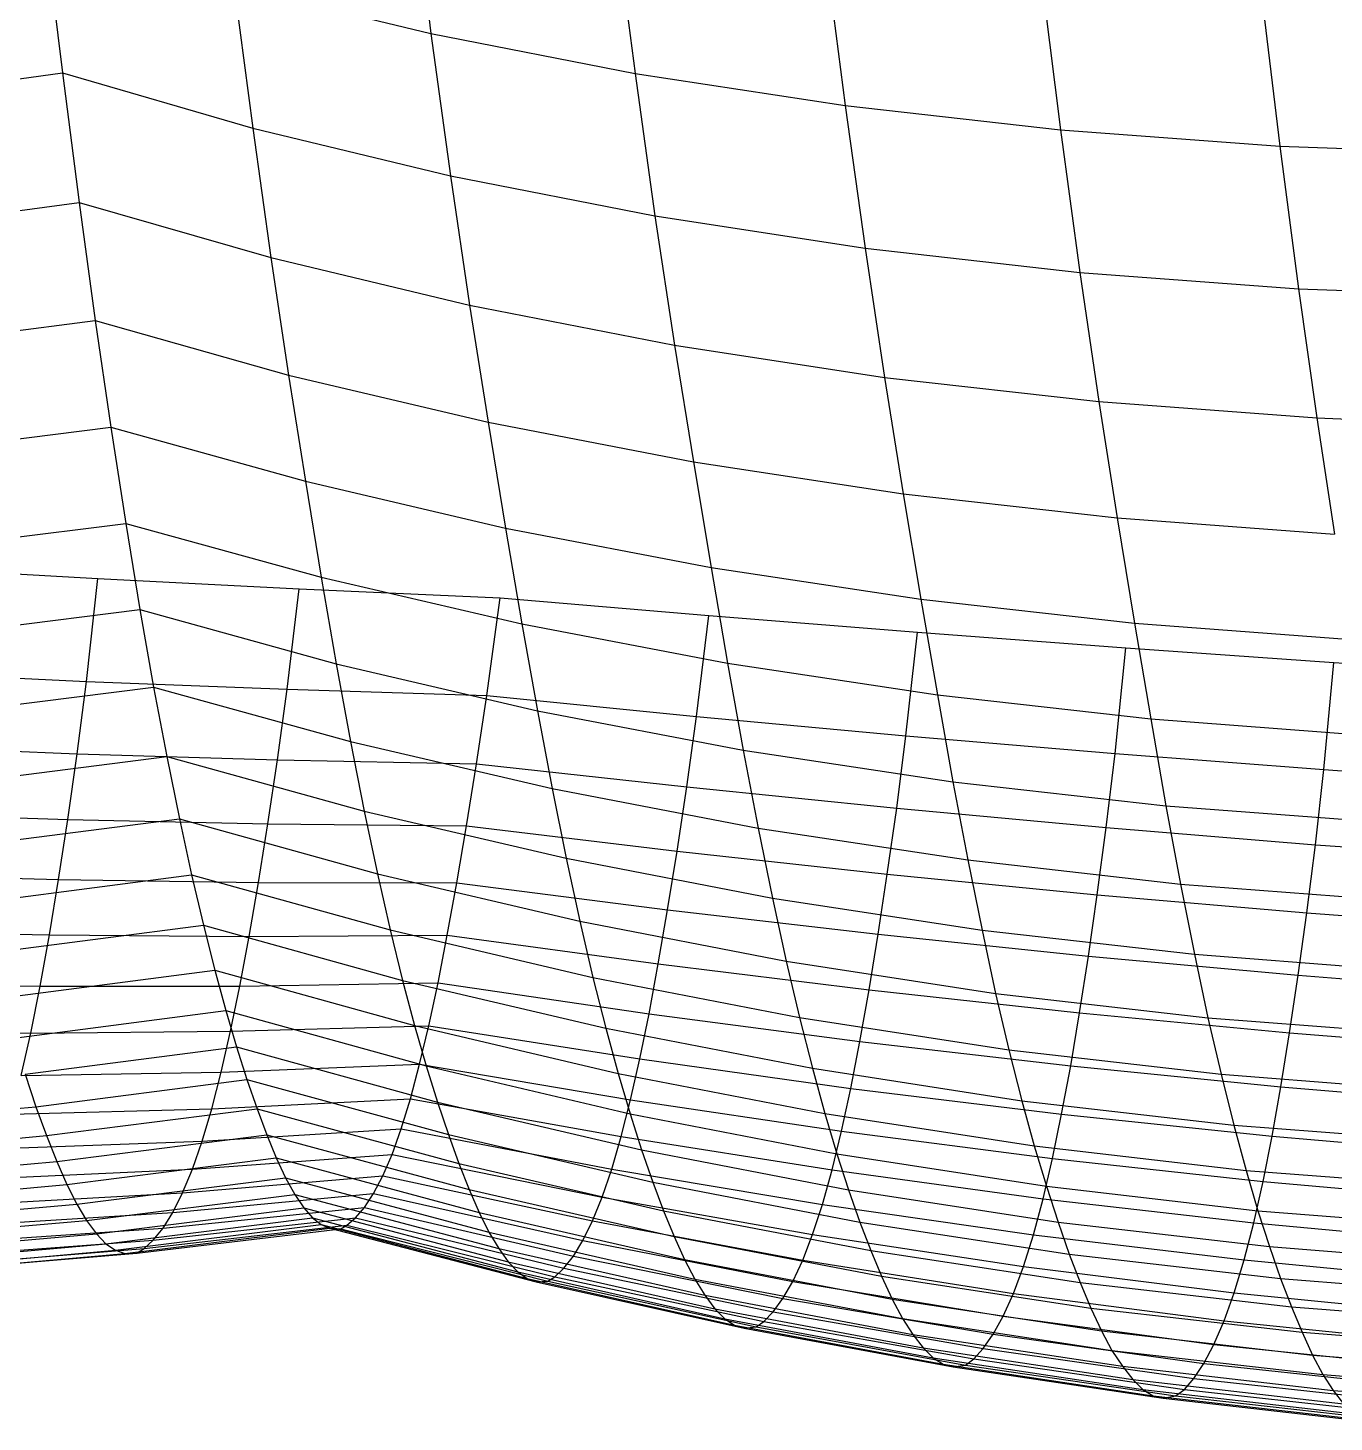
# Model space of a CAD drawing. Extents: x -429 to 429, y -1 to 209.
# Drawn here: x -127.37 to -114.73, y 2.19 to 15.68 of the extents above; entities that cross this region are included whole.
import ezdxf

# ---------------------------------------------------------------- set-up
doc = ezdxf.new("R2010")
doc.units = 0

msp = doc.modelspace()

# ---------------------------------------------------------------- linework, layer by layer
at = {"layer": 'default', "color": 5, "linetype": 'CONTINUOUS'}
for p, q in [((-123.659, 17.125, -2.5), (-123.466, 15.625, -1.581)), ((-121.689, 16.741, -3.418), (-121.492, 15.239, -2.465)), ((-127.198, 16.615, 0.532), (-127.032, 15.243, 1.356)), ((-127.198, 16.615, 0.532), (-127.032, 15.243, 1.356)), ((-119.654, 16.433, -4.206), (-119.458, 14.927, -3.23)), ((-117.566, 16.2, -4.862), (-117.375, 14.693, -3.87)), ((-125.371, 16.084, -0.58), (-123.466, 15.625, -1.581)), ((-125.371, 16.084, -0.58), (-125.191, 14.71, 0.286)), ((-115.437, 16.044, -5.382), (-115.254, 14.536, -4.382)), ((-123.466, 15.625, -1.581), (-121.492, 15.239, -2.465)), ((-123.466, 15.625, -1.581), (-123.278, 14.248, -0.678)), ((-129.146, 14.959, 1.214), (-127.032, 15.243, 1.356)), ((-127.032, 15.243, 1.356), (-125.191, 14.71, 0.286)), ((-127.032, 15.243, 1.356), (-126.87, 13.989, 2.159)), ((-127.032, 15.243, 1.356), (-126.87, 13.989, 2.159)), ((-121.492, 15.239, -2.465), (-119.458, 14.927, -3.23)), ((-121.492, 15.239, -2.465), (-121.3, 13.86, -1.534)), ((-119.458, 14.927, -3.23), (-117.375, 14.693, -3.87)), ((-119.458, 14.927, -3.23), (-119.267, 13.548, -2.276)), ((-125.191, 14.71, 0.286), (-123.278, 14.248, -0.678)), ((-125.191, 14.71, 0.286), (-125.014, 13.457, 1.131)), ((-117.375, 14.693, -3.87), (-115.254, 14.536, -4.382)), ((-117.375, 14.693, -3.87), (-117.189, 13.312, -2.901)), ((-115.254, 14.536, -4.382), (-113.104, 14.459, -4.764)), ((-115.254, 14.536, -4.382), (-115.074, 13.155, -3.407)), ((-123.278, 14.248, -0.678), (-121.3, 13.86, -1.534)), ((-123.278, 14.248, -0.678), (-123.092, 12.997, 0.202)), ((-128.978, 13.71, 2.058), (-126.87, 13.989, 2.159)), ((-126.87, 13.989, 2.159), (-125.014, 13.457, 1.131)), ((-126.87, 13.989, 2.159), (-126.713, 12.848, 2.931)), ((-126.87, 13.989, 2.159), (-126.713, 12.848, 2.931)), ((-121.3, 13.86, -1.534), (-119.267, 13.548, -2.276)), ((-121.3, 13.86, -1.534), (-121.11, 12.61, -0.624)), ((-119.267, 13.548, -2.276), (-117.189, 13.312, -2.901)), ((-119.267, 13.548, -2.276), (-119.078, 12.299, -1.344)), ((-125.014, 13.457, 1.131), (-123.092, 12.997, 0.202)), ((-125.014, 13.457, 1.131), (-124.843, 12.321, 1.942)), ((-117.189, 13.312, -2.901), (-115.074, 13.155, -3.407)), ((-117.189, 13.312, -2.901), (-117.004, 12.064, -1.956)), ((-115.074, 13.155, -3.407), (-112.933, 13.076, -3.791)), ((-115.074, 13.155, -3.407), (-114.897, 11.907, -2.455)), ((-123.092, 12.997, 0.202), (-121.11, 12.61, -0.624)), ((-123.092, 12.997, 0.202), (-122.913, 11.865, 1.047)), ((-128.816, 12.576, 2.87), (-126.713, 12.848, 2.931)), ((-126.713, 12.848, 2.931), (-124.843, 12.321, 1.942)), ((-126.713, 12.848, 2.931), (-126.562, 11.816, 3.665)), ((-126.713, 12.848, 2.931), (-126.562, 11.816, 3.665)), ((-121.11, 12.61, -0.624), (-119.078, 12.299, -1.344)), ((-121.11, 12.61, -0.624), (-120.928, 11.482, 0.248)), ((-124.843, 12.321, 1.942), (-122.913, 11.865, 1.047)), ((-124.843, 12.321, 1.942), (-124.681, 11.294, 2.713)), ((-119.078, 12.299, -1.344), (-117.004, 12.064, -1.956)), ((-119.078, 12.299, -1.344), (-118.897, 11.173, -0.452)), ((-117.004, 12.064, -1.956), (-114.897, 11.907, -2.455)), ((-117.004, 12.064, -1.956), (-116.827, 10.939, -1.049)), ((-114.897, 11.907, -2.455), (-112.764, 11.827, -2.841)), ((-114.897, 11.907, -2.455), (-114.726, 10.781, -1.543)), ((-128.66, 11.551, 3.641), (-126.562, 11.816, 3.665)), ((-126.562, 11.816, 3.665), (-124.681, 11.294, 2.713)), ((-126.562, 11.816, 3.665), (-126.418, 10.887, 4.363)), ((-126.562, 11.816, 3.665), (-126.418, 10.887, 4.363)), ((-122.913, 11.865, 1.047), (-120.928, 11.482, 0.248)), ((-122.913, 11.865, 1.047), (-122.744, 10.841, 1.848)), ((-120.928, 11.482, 0.248), (-118.897, 11.173, -0.452)), ((-120.928, 11.482, 0.248), (-120.757, 10.461, 1.074)), ((-124.681, 11.294, 2.713), (-122.744, 10.841, 1.848)), ((-124.681, 11.294, 2.713), (-124.528, 10.365, 3.441)), ((-118.897, 11.173, -0.452), (-116.827, 10.939, -1.049)), ((-118.897, 11.173, -0.452), (-118.726, 10.154, 0.393)), ((-116.827, 10.939, -1.049), (-114.726, 10.781, -1.543)), ((-116.827, 10.939, -1.049), (-116.66, 9.922, -0.193)), ((-128.511, 10.624, 4.368), (-126.418, 10.887, 4.363)), ((-126.418, 10.887, 4.363), (-124.528, 10.365, 3.441)), ((-126.418, 10.887, 4.363), (-126.281, 10.053, 5.026)), ((-126.418, 10.887, 4.363), (-126.281, 10.053, 5.026)), ((-122.744, 10.841, 1.848), (-120.757, 10.461, 1.074)), ((-122.744, 10.841, 1.848), (-122.586, 9.914, 2.603)), ((-128.641, 10.463, 21.951), (-126.688, 10.354, 21.401)), ((-120.757, 10.461, 1.074), (-118.726, 10.154, 0.393)), ((-120.757, 10.461, 1.074), (-120.597, 9.534, 1.85)), ((-126.798, 9.358, 20.992), (-126.688, 10.354, 21.401)), ((-126.688, 10.354, 21.401), (-124.741, 10.255, 20.833)), ((-124.858, 9.282, 20.386), (-124.741, 10.255, 20.833)), ((-124.741, 10.255, 20.833), (-122.798, 10.165, 20.248)), ((-124.528, 10.365, 3.441), (-122.586, 9.914, 2.603)), ((-124.528, 10.365, 3.441), (-124.384, 9.529, 4.132)), ((-122.927, 9.222, 19.754), (-122.798, 10.165, 20.248)), ((-122.927, 9.222, 19.754), (-122.798, 10.165, 20.248)), ((-122.798, 10.165, 20.248), (-120.778, 9.995, 19.944)), ((-118.726, 10.154, 0.393), (-116.66, 9.922, -0.193)), ((-118.726, 10.154, 0.393), (-118.567, 9.228, 1.185)), ((-128.369, 9.789, 5.058), (-126.281, 10.053, 5.026)), ((-126.281, 10.053, 5.026), (-124.384, 9.529, 4.132)), ((-126.281, 10.053, 5.026), (-126.149, 9.304, 5.658)), ((-126.281, 10.053, 5.026), (-126.149, 9.304, 5.658)), ((-120.898, 9.02, 19.498), (-120.778, 9.995, 19.944)), ((-120.778, 9.995, 19.944), (-118.76, 9.834, 19.621)), ((-122.586, 9.914, 2.603), (-120.597, 9.534, 1.85)), ((-122.586, 9.914, 2.603), (-122.437, 9.075, 3.317)), ((-116.66, 9.922, -0.193), (-114.565, 9.765, -0.681)), ((-116.66, 9.922, -0.193), (-116.504, 8.996, 0.609)), ((-118.871, 8.833, 19.214), (-118.76, 9.834, 19.621)), ((-118.76, 9.834, 19.621), (-116.745, 9.683, 19.28)), ((-116.848, 8.662, 18.903), (-116.745, 9.683, 19.28)), ((-116.745, 9.683, 19.28), (-114.733, 9.542, 18.921)), ((-128.746, 9.449, 21.573), (-126.798, 9.358, 20.992)), ((-124.384, 9.529, 4.132), (-122.437, 9.075, 3.317)), ((-124.384, 9.529, 4.132), (-124.245, 8.778, 4.792)), ((-120.597, 9.534, 1.85), (-118.567, 9.228, 1.185)), ((-120.597, 9.534, 1.85), (-120.446, 8.694, 2.582)), ((-114.829, 8.506, 18.565), (-114.733, 9.542, 18.921)), ((-114.733, 9.542, 18.921), (-112.723, 9.41, 18.544)), ((-126.888, 8.658, 20.65), (-126.798, 9.358, 20.992)), ((-126.798, 9.358, 20.992), (-124.858, 9.282, 20.386)), ((-128.232, 9.04, 5.717), (-126.149, 9.304, 5.658)), ((-126.149, 9.304, 5.658), (-124.245, 8.778, 4.792)), ((-126.149, 9.304, 5.658), (-126.022, 8.633, 6.262)), ((-126.149, 9.304, 5.658), (-126.022, 8.633, 6.262)), ((-124.951, 8.601, 20.026), (-124.858, 9.282, 20.386)), ((-124.858, 9.282, 20.386), (-122.927, 9.222, 19.754)), ((-123.025, 8.562, 19.373), (-122.927, 9.222, 19.754)), ((-123.025, 8.562, 19.373), (-122.927, 9.222, 19.754)), ((-122.927, 9.222, 19.754), (-120.898, 9.02, 19.498)), ((-118.567, 9.228, 1.185), (-116.504, 8.996, 0.609)), ((-118.567, 9.228, 1.185), (-118.418, 8.387, 1.931)), ((-122.437, 9.075, 3.317), (-120.446, 8.694, 2.582)), ((-122.437, 9.075, 3.317), (-122.294, 8.322, 3.999)), ((-120.992, 8.337, 19.138), (-120.898, 9.02, 19.498)), ((-120.898, 9.02, 19.498), (-118.871, 8.833, 19.214)), ((-116.504, 8.996, 0.609), (-114.414, 8.838, 0.126)), ((-116.504, 8.996, 0.609), (-116.357, 8.154, 1.365)), ((-124.245, 8.778, 4.792), (-122.294, 8.322, 3.999)), ((-124.245, 8.778, 4.792), (-124.111, 8.104, 5.422)), ((-118.961, 8.132, 18.871), (-118.871, 8.833, 19.214)), ((-118.871, 8.833, 19.214), (-116.848, 8.662, 18.903)), ((-128.834, 8.736, 21.245), (-126.888, 8.658, 20.65)), ((-128.099, 8.367, 6.346), (-126.022, 8.633, 6.262)), ((-126.979, 8.023, 20.301), (-126.888, 8.658, 20.65)), ((-126.888, 8.658, 20.65), (-124.951, 8.601, 20.026)), ((-126.022, 8.633, 6.262), (-124.111, 8.104, 5.422)), ((-126.022, 8.633, 6.262), (-125.9, 8.029, 6.841)), ((-126.022, 8.633, 6.262), (-125.9, 8.029, 6.841)), ((-120.446, 8.694, 2.582), (-118.418, 8.387, 1.931)), ((-120.446, 8.694, 2.582), (-120.302, 7.94, 3.283)), ((-116.934, 7.945, 18.573), (-116.848, 8.662, 18.903)), ((-116.848, 8.662, 18.903), (-114.829, 8.506, 18.565)), ((-125.044, 7.981, 19.663), (-124.951, 8.601, 20.026)), ((-124.951, 8.601, 20.026), (-123.025, 8.562, 19.373)), ((-123.122, 7.962, 18.994), (-123.025, 8.562, 19.373)), ((-123.122, 7.962, 18.994), (-123.025, 8.562, 19.373)), ((-123.025, 8.562, 19.373), (-120.992, 8.337, 19.138)), ((-114.911, 7.779, 18.244), (-114.829, 8.506, 18.565)), ((-114.829, 8.506, 18.565), (-112.814, 8.365, 18.2)), ((-118.418, 8.387, 1.931), (-116.357, 8.154, 1.365)), ((-118.418, 8.387, 1.931), (-118.274, 7.631, 2.646)), ((-122.294, 8.322, 3.999), (-120.302, 7.94, 3.283)), ((-122.294, 8.322, 3.999), (-122.157, 7.647, 4.652)), ((-121.086, 7.717, 18.774), (-120.992, 8.337, 19.138)), ((-120.992, 8.337, 19.138), (-118.961, 8.132, 18.871)), ((-124.111, 8.104, 5.422), (-122.157, 7.647, 4.652)), ((-124.111, 8.104, 5.422), (-123.984, 7.497, 6.025)), ((-119.052, 7.494, 18.52), (-118.961, 8.132, 18.871)), ((-118.961, 8.132, 18.871), (-116.934, 7.945, 18.573)), ((-116.357, 8.154, 1.365), (-114.271, 7.996, 0.886)), ((-116.357, 8.154, 1.365), (-116.216, 7.397, 2.089)), ((-128.924, 8.089, 20.906), (-126.979, 8.023, 20.301)), ((-127.972, 7.762, 6.948), (-125.9, 8.029, 6.841)), ((-127.069, 7.443, 19.951), (-126.979, 8.023, 20.301)), ((-126.979, 8.023, 20.301), (-125.044, 7.981, 19.663)), ((-125.9, 8.029, 6.841), (-123.984, 7.497, 6.025)), ((-125.9, 8.029, 6.841), (-125.782, 7.487, 7.396)), ((-125.9, 8.029, 6.841), (-125.782, 7.487, 7.396)), ((-125.136, 7.414, 19.303), (-125.044, 7.981, 19.663)), ((-125.044, 7.981, 19.663), (-123.122, 7.962, 18.994)), ((-123.216, 7.411, 18.622), (-123.122, 7.962, 18.994)), ((-123.216, 7.411, 18.622), (-123.122, 7.962, 18.994)), ((-123.122, 7.962, 18.994), (-121.086, 7.717, 18.774)), ((-120.302, 7.94, 3.283), (-118.274, 7.631, 2.646)), ((-120.302, 7.94, 3.283), (-120.163, 7.263, 3.954)), ((-117.021, 7.295, 18.232), (-116.934, 7.945, 18.573)), ((-116.934, 7.945, 18.573), (-114.911, 7.779, 18.244)), ((-121.177, 7.149, 18.414), (-121.086, 7.717, 18.774)), ((-121.086, 7.717, 18.774), (-119.052, 7.494, 18.52)), ((-114.994, 7.119, 17.91), (-114.911, 7.779, 18.244)), ((-114.911, 7.779, 18.244), (-112.893, 7.631, 17.884)), ((-122.157, 7.647, 4.652), (-120.163, 7.263, 3.954)), ((-122.157, 7.647, 4.652), (-122.026, 7.038, 5.276)), ((-118.274, 7.631, 2.646), (-116.216, 7.397, 2.089)), ((-118.274, 7.631, 2.646), (-118.135, 6.953, 3.33)), ((-129.014, 7.498, 20.565), (-127.069, 7.443, 19.951)), ((-127.849, 7.219, 7.527), (-125.782, 7.487, 7.396)), ((-127.157, 6.906, 19.607), (-127.069, 7.443, 19.951)), ((-127.069, 7.443, 19.951), (-125.136, 7.414, 19.303)), ((-125.782, 7.487, 7.396), (-123.86, 6.954, 6.606)), ((-125.782, 7.487, 7.396), (-125.668, 7.001, 7.93)), ((-125.782, 7.487, 7.396), (-125.668, 7.001, 7.93)), ((-123.984, 7.497, 6.025), (-122.026, 7.038, 5.276)), ((-123.984, 7.497, 6.025), (-123.86, 6.954, 6.606)), ((-119.141, 6.912, 18.17), (-119.052, 7.494, 18.52)), ((-119.052, 7.494, 18.52), (-117.021, 7.295, 18.232)), ((-125.225, 6.891, 18.951), (-125.136, 7.414, 19.303)), ((-125.136, 7.414, 19.303), (-123.216, 7.411, 18.622)), ((-123.308, 6.905, 18.26), (-123.216, 7.411, 18.622)), ((-123.308, 6.905, 18.26), (-123.216, 7.411, 18.622)), ((-123.216, 7.411, 18.622), (-121.177, 7.149, 18.414)), ((-117.107, 6.702, 17.889), (-117.021, 7.295, 18.232)), ((-117.021, 7.295, 18.232), (-114.994, 7.119, 17.91)), ((-116.216, 7.397, 2.089), (-114.133, 7.238, 1.613)), ((-116.216, 7.397, 2.089), (-116.08, 6.719, 2.781)), ((-121.267, 6.625, 18.061), (-121.177, 7.149, 18.414)), ((-121.177, 7.149, 18.414), (-119.141, 6.912, 18.17)), ((-120.163, 7.263, 3.954), (-118.135, 6.953, 3.33)), ((-120.163, 7.263, 3.954), (-120.031, 6.652, 4.594)), ((-122.026, 7.038, 5.276), (-120.031, 6.652, 4.594)), ((-122.026, 7.038, 5.276), (-121.899, 6.493, 5.877)), ((-115.078, 6.517, 17.571), (-114.994, 7.119, 17.91)), ((-114.994, 7.119, 17.91), (-112.973, 6.965, 17.553)), ((-129.102, 6.951, 20.227), (-127.157, 6.906, 19.607)), ((-127.73, 6.733, 8.086), (-125.668, 7.001, 7.93)), ((-127.247, 6.411, 19.258), (-127.157, 6.906, 19.607)), ((-127.157, 6.906, 19.607), (-125.225, 6.891, 18.951)), ((-125.668, 7.001, 7.93), (-123.74, 6.466, 7.165)), ((-125.668, 7.001, 7.93), (-125.558, 6.566, 8.444)), ((-125.668, 7.001, 7.93), (-125.558, 6.566, 8.444)), ((-125.315, 6.411, 18.598), (-125.225, 6.891, 18.951)), ((-125.225, 6.891, 18.951), (-123.308, 6.905, 18.26)), ((-123.86, 6.954, 6.606), (-121.899, 6.493, 5.877)), ((-123.86, 6.954, 6.606), (-123.74, 6.466, 7.165)), ((-123.397, 6.444, 17.901), (-123.308, 6.905, 18.26)), ((-123.397, 6.444, 17.901), (-123.308, 6.905, 18.26)), ((-123.308, 6.905, 18.26), (-121.267, 6.625, 18.061)), ((-119.228, 6.374, 17.824), (-119.141, 6.912, 18.17)), ((-119.141, 6.912, 18.17), (-117.107, 6.702, 17.889)), ((-118.135, 6.953, 3.33), (-116.08, 6.719, 2.781)), ((-118.135, 6.953, 3.33), (-118.004, 6.341, 3.982)), ((-121.356, 6.144, 17.707), (-121.267, 6.625, 18.061)), ((-121.267, 6.625, 18.061), (-119.228, 6.374, 17.824)), ((-120.031, 6.652, 4.594), (-118.004, 6.341, 3.982)), ((-120.031, 6.652, 4.594), (-119.902, 6.106, 5.213)), ((-117.192, 6.152, 17.548), (-117.107, 6.702, 17.889)), ((-117.107, 6.702, 17.889), (-115.078, 6.517, 17.571)), ((-116.08, 6.719, 2.781), (-114.001, 6.559, 2.31)), ((-116.08, 6.719, 2.781), (-115.95, 6.105, 3.441)), ((-127.614, 6.297, 8.624), (-125.558, 6.566, 8.444)), ((-125.558, 6.566, 8.444), (-123.624, 6.029, 7.704)), ((-125.558, 6.566, 8.444), (-125.451, 6.174, 8.941)), ((-125.558, 6.566, 8.444), (-125.451, 6.174, 8.941)), ((-121.899, 6.493, 5.877), (-119.902, 6.106, 5.213)), ((-121.899, 6.493, 5.877), (-121.775, 6.004, 6.458)), ((-115.16, 5.959, 17.234), (-115.078, 6.517, 17.571)), ((-115.078, 6.517, 17.571), (-113.053, 6.358, 17.217)), ((-129.192, 6.443, 19.882), (-127.247, 6.411, 19.258)), ((-127.338, 5.957, 18.899), (-127.247, 6.411, 19.258)), ((-127.247, 6.411, 19.258), (-125.315, 6.411, 18.598)), ((-125.404, 5.974, 18.238), (-125.315, 6.411, 18.598)), ((-125.315, 6.411, 18.598), (-123.397, 6.444, 17.901)), ((-123.74, 6.466, 7.165), (-121.775, 6.004, 6.458)), ((-123.74, 6.466, 7.165), (-123.624, 6.029, 7.704)), ((-123.487, 6.028, 17.541), (-123.397, 6.444, 17.901)), ((-123.487, 6.028, 17.541), (-123.397, 6.444, 17.901)), ((-123.397, 6.444, 17.901), (-121.356, 6.144, 17.707)), ((-119.316, 5.876, 17.473), (-119.228, 6.374, 17.824)), ((-119.228, 6.374, 17.824), (-117.192, 6.152, 17.548)), ((-118.004, 6.341, 3.982), (-115.95, 6.105, 3.441)), ((-118.004, 6.341, 3.982), (-117.875, 5.794, 4.613)), ((-127.502, 5.907, 9.143), (-125.451, 6.174, 8.941)), ((-125.451, 6.174, 8.941), (-123.512, 5.639, 8.224)), ((-125.451, 6.174, 8.941), (-125.347, 5.823, 9.42)), ((-125.451, 6.174, 8.941), (-125.347, 5.823, 9.42)), ((-121.445, 5.707, 17.347), (-121.356, 6.144, 17.707)), ((-121.356, 6.144, 17.707), (-119.316, 5.876, 17.473)), ((-119.902, 6.106, 5.213), (-117.875, 5.794, 4.613)), ((-119.902, 6.106, 5.213), (-119.777, 5.616, 5.811)), ((-117.278, 5.641, 17.2), (-117.192, 6.152, 17.548)), ((-117.192, 6.152, 17.548), (-115.16, 5.959, 17.234)), ((-115.95, 6.105, 3.441), (-113.874, 5.945, 2.973)), ((-115.95, 6.105, 3.441), (-115.823, 5.558, 4.081)), ((-129.285, 5.977, 19.524), (-127.338, 5.957, 18.899)), ((-127.43, 5.545, 18.532), (-127.338, 5.957, 18.899)), ((-127.338, 5.957, 18.899), (-125.404, 5.974, 18.238)), ((-125.495, 5.58, 17.873), (-125.404, 5.974, 18.238)), ((-125.404, 5.974, 18.238), (-123.487, 6.028, 17.541)), ((-123.624, 6.029, 7.704), (-121.656, 5.567, 7.018)), ((-123.624, 6.029, 7.704), (-123.512, 5.639, 8.224)), ((-123.576, 5.655, 17.179), (-123.487, 6.028, 17.541)), ((-123.576, 5.655, 17.179), (-123.487, 6.028, 17.541)), ((-123.487, 6.028, 17.541), (-121.445, 5.707, 17.347)), ((-121.775, 6.004, 6.458), (-119.777, 5.616, 5.811)), ((-121.775, 6.004, 6.458), (-121.656, 5.567, 7.018)), ((-115.244, 5.438, 16.887), (-115.16, 5.959, 17.234)), ((-115.16, 5.959, 17.234), (-113.133, 5.795, 16.882)), ((-127.393, 5.558, 9.643), (-125.347, 5.823, 9.42)), ((-125.347, 5.823, 9.42), (-123.403, 5.288, 8.726)), ((-125.347, 5.823, 9.42), (-125.247, 5.508, 9.882)), ((-125.347, 5.823, 9.42), (-125.247, 5.508, 9.882)), ((-119.405, 5.421, 17.113), (-119.316, 5.876, 17.473)), ((-119.316, 5.876, 17.473), (-117.278, 5.641, 17.2)), ((-121.535, 5.311, 16.981), (-121.445, 5.707, 17.347)), ((-121.445, 5.707, 17.347), (-119.405, 5.421, 17.113)), ((-117.875, 5.794, 4.613), (-115.823, 5.558, 4.081)), ((-117.875, 5.794, 4.613), (-117.751, 5.303, 5.224)), ((-127.43, 5.545, 18.532), (-125.495, 5.58, 17.873)), ((-127.393, 5.558, 9.643), (-127.288, 5.245, 10.126)), ((-125.586, 5.225, 17.502), (-125.495, 5.58, 17.873)), ((-125.495, 5.58, 17.873), (-123.576, 5.655, 17.179)), ((-123.665, 5.322, 16.815), (-123.576, 5.655, 17.179)), ((-123.665, 5.322, 16.815), (-123.576, 5.655, 17.179)), ((-123.576, 5.655, 17.179), (-121.535, 5.311, 16.981)), ((-123.512, 5.639, 8.224), (-121.54, 5.176, 7.558)), ((-123.512, 5.639, 8.224), (-123.403, 5.288, 8.726)), ((-121.656, 5.567, 7.018), (-119.656, 5.178, 6.387)), ((-121.656, 5.567, 7.018), (-121.54, 5.176, 7.558)), ((-119.777, 5.616, 5.811), (-117.751, 5.303, 5.224)), ((-119.777, 5.616, 5.811), (-119.656, 5.178, 6.387)), ((-117.366, 5.172, 16.839), (-117.278, 5.641, 17.2)), ((-117.278, 5.641, 17.2), (-115.244, 5.438, 16.887)), ((-115.823, 5.558, 4.081), (-113.751, 5.398, 3.616)), ((-115.823, 5.558, 4.081), (-115.7, 5.066, 4.699)), ((-127.288, 5.245, 10.126), (-125.247, 5.508, 9.882)), ((-125.247, 5.508, 9.882), (-123.298, 4.975, 9.21)), ((-125.247, 5.508, 9.882), (-125.149, 5.225, 10.329)), ((-125.247, 5.508, 9.882), (-125.149, 5.225, 10.329)), ((-119.494, 5.008, 16.744), (-119.405, 5.421, 17.113)), ((-119.405, 5.421, 17.113), (-117.366, 5.172, 16.839)), ((-115.33, 4.96, 16.526), (-115.244, 5.438, 16.887)), ((-115.244, 5.438, 16.887), (-113.214, 5.269, 16.536)), ((-125.586, 5.225, 17.502), (-123.665, 5.322, 16.815)), ((-123.754, 5.032, 16.446), (-123.665, 5.322, 16.815)), ((-123.754, 5.032, 16.446), (-123.665, 5.322, 16.815)), ((-123.665, 5.322, 16.815), (-121.626, 4.956, 16.609)), ((-123.403, 5.288, 8.726), (-121.428, 4.827, 8.078)), ((-123.403, 5.288, 8.726), (-123.298, 4.975, 9.21)), ((-121.626, 4.956, 16.609), (-121.535, 5.311, 16.981)), ((-121.535, 5.311, 16.981), (-119.494, 5.008, 16.744)), ((-117.751, 5.303, 5.224), (-115.7, 5.066, 4.699)), ((-117.751, 5.303, 5.224), (-117.63, 4.865, 5.812)), ((-129.335, 5.057, 10.421), (-127.288, 5.245, 10.126)), ((-127.524, 5.172, 18.155), (-125.586, 5.225, 17.502)), ((-127.288, 5.245, 10.126), (-127.186, 4.965, 10.593)), ((-127.186, 4.965, 10.593), (-125.149, 5.225, 10.329)), ((-125.68, 4.911, 17.121), (-125.586, 5.225, 17.502)), ((-125.149, 5.225, 10.329), (-123.196, 4.695, 9.678)), ((-125.149, 5.225, 10.329), (-125.055, 4.971, 10.761)), ((-125.149, 5.225, 10.329), (-125.055, 4.971, 10.761)), ((-121.54, 5.176, 7.558), (-119.539, 4.788, 6.942)), ((-121.54, 5.176, 7.558), (-121.428, 4.827, 8.078)), ((-119.656, 5.178, 6.387), (-117.63, 4.865, 5.812)), ((-119.656, 5.178, 6.387), (-119.539, 4.788, 6.942)), ((-117.454, 4.744, 16.468), (-117.366, 5.172, 16.839)), ((-117.366, 5.172, 16.839), (-115.33, 4.96, 16.526)), ((-125.68, 4.911, 17.121), (-123.754, 5.032, 16.446)), ((-123.843, 4.783, 16.072), (-123.754, 5.032, 16.446)), ((-123.843, 4.783, 16.072), (-123.754, 5.032, 16.446)), ((-123.754, 5.032, 16.446), (-121.718, 4.642, 16.227)), ((-119.585, 4.633, 16.365), (-119.494, 5.008, 16.744)), ((-119.494, 5.008, 16.744), (-117.454, 4.744, 16.468)), ((-115.7, 5.066, 4.699), (-113.631, 4.906, 4.238)), ((-115.7, 5.066, 4.699), (-115.581, 4.628, 5.296)), ((-129.228, 4.78, 10.903), (-127.186, 4.965, 10.593)), ((-127.621, 4.84, 17.765), (-125.68, 4.911, 17.121)), ((-127.186, 4.965, 10.593), (-127.087, 4.715, 11.045)), ((-127.087, 4.715, 11.045), (-125.055, 4.971, 10.761)), ((-125.774, 4.64, 16.732), (-125.68, 4.911, 17.121)), ((-125.055, 4.971, 10.761), (-123.097, 4.444, 10.131)), ((-125.055, 4.971, 10.761), (-124.963, 4.749, 11.18)), ((-125.055, 4.971, 10.761), (-124.963, 4.749, 11.18)), ((-123.298, 4.975, 9.21), (-121.32, 4.515, 8.58)), ((-123.298, 4.975, 9.21), (-123.196, 4.695, 9.678)), ((-121.718, 4.642, 16.227), (-121.626, 4.956, 16.609)), ((-121.626, 4.956, 16.609), (-119.585, 4.633, 16.365)), ((-117.63, 4.865, 5.812), (-115.581, 4.628, 5.296)), ((-117.63, 4.865, 5.812), (-117.513, 4.475, 6.379)), ((-115.417, 4.522, 16.153), (-115.33, 4.96, 16.526)), ((-115.33, 4.96, 16.526), (-113.298, 4.784, 16.174)), ((-126.989, 4.493, 11.487), (-124.963, 4.749, 11.18)), ((-125.774, 4.64, 16.732), (-123.843, 4.783, 16.072)), ((-124.963, 4.749, 11.18), (-123, 4.221, 10.573)), ((-124.963, 4.749, 11.18), (-124.873, 4.557, 11.588)), ((-124.963, 4.749, 11.18), (-124.873, 4.557, 11.588)), ((-123.933, 4.575, 15.696), (-123.843, 4.783, 16.072)), ((-123.933, 4.575, 15.696), (-123.843, 4.783, 16.072)), ((-123.843, 4.783, 16.072), (-121.81, 4.37, 15.836)), ((-121.428, 4.827, 8.078), (-119.426, 4.44, 7.478)), ((-121.428, 4.827, 8.078), (-121.32, 4.515, 8.58)), ((-119.539, 4.788, 6.942), (-117.513, 4.475, 6.379)), ((-119.539, 4.788, 6.942), (-119.426, 4.44, 7.478)), ((-117.545, 4.355, 16.083), (-117.454, 4.744, 16.468)), ((-117.454, 4.744, 16.468), (-115.417, 4.522, 16.153)), ((-129.124, 4.532, 11.372), (-127.087, 4.715, 11.045)), ((-127.72, 4.55, 17.363), (-125.774, 4.64, 16.732)), ((-127.087, 4.715, 11.045), (-126.989, 4.493, 11.487)), ((-125.869, 4.411, 16.337), (-125.774, 4.64, 16.732)), ((-123.196, 4.695, 9.678), (-121.216, 4.237, 9.065)), ((-123.196, 4.695, 9.678), (-123.097, 4.444, 10.131)), ((-121.81, 4.37, 15.836), (-121.718, 4.642, 16.227)), ((-121.718, 4.642, 16.227), (-119.679, 4.3, 15.972)), ((-119.679, 4.3, 15.972), (-119.585, 4.633, 16.365)), ((-119.585, 4.633, 16.365), (-117.545, 4.355, 16.083)), ((-115.581, 4.628, 5.296), (-113.514, 4.468, 4.838)), ((-115.581, 4.628, 5.296), (-115.466, 4.239, 5.87)), ((-129.021, 4.31, 11.832), (-126.989, 4.493, 11.487)), ((-126.989, 4.493, 11.487), (-126.893, 4.303, 11.92)), ((-126.893, 4.303, 11.92), (-124.873, 4.557, 11.588)), ((-125.869, 4.411, 16.337), (-123.933, 4.575, 15.696)), ((-124.873, 4.557, 11.588), (-122.905, 4.031, 11.008)), ((-124.873, 4.557, 11.588), (-124.784, 4.396, 11.987)), ((-124.873, 4.557, 11.588), (-124.784, 4.396, 11.987)), ((-124.022, 4.405, 15.319), (-123.933, 4.575, 15.696)), ((-124.022, 4.405, 15.319), (-123.933, 4.575, 15.696)), ((-123.933, 4.575, 15.696), (-121.904, 4.14, 15.44)), ((-121.32, 4.515, 8.58), (-119.317, 4.129, 7.994)), ((-121.32, 4.515, 8.58), (-121.216, 4.237, 9.065)), ((-117.513, 4.475, 6.379), (-115.466, 4.239, 5.87)), ((-117.513, 4.475, 6.379), (-117.4, 4.128, 6.926)), ((-115.507, 4.122, 15.764), (-115.417, 4.522, 16.153)), ((-115.417, 4.522, 16.153), (-113.384, 4.339, 15.799)), ((-127.82, 4.303, 16.953), (-125.869, 4.411, 16.337)), ((-126.798, 4.145, 12.346), (-124.784, 4.396, 11.987)), ((-125.964, 4.222, 15.939), (-125.869, 4.411, 16.337)), ((-125.964, 4.222, 15.939), (-124.022, 4.405, 15.319)), ((-124.784, 4.396, 11.987), (-122.811, 3.873, 11.435)), ((-124.784, 4.396, 11.987), (-124.697, 4.267, 12.378)), ((-124.784, 4.396, 11.987), (-124.697, 4.267, 12.378)), ((-124.11, 4.271, 14.945), (-124.022, 4.405, 15.319)), ((-124.11, 4.271, 14.945), (-124.022, 4.405, 15.319)), ((-124.022, 4.405, 15.319), (-121.997, 3.95, 15.041)), ((-123.097, 4.444, 10.131), (-121.114, 3.989, 9.537)), ((-123.097, 4.444, 10.131), (-123, 4.221, 10.573)), ((-121.904, 4.14, 15.44), (-121.81, 4.37, 15.836)), ((-121.81, 4.37, 15.836), (-119.774, 4.008, 15.568)), ((-119.426, 4.44, 7.478), (-117.4, 4.128, 6.926)), ((-119.426, 4.44, 7.478), (-119.317, 4.129, 7.994)), ((-117.639, 4.006, 15.682), (-117.545, 4.355, 16.083)), ((-117.545, 4.355, 16.083), (-115.507, 4.122, 15.764)), ((-128.919, 4.122, 12.285), (-126.893, 4.303, 11.92)), ((-127.921, 4.099, 16.539), (-125.964, 4.222, 15.939)), ((-126.893, 4.303, 11.92), (-126.798, 4.145, 12.346)), ((-126.703, 4.015, 12.764), (-124.697, 4.267, 12.378)), ((-126.058, 4.071, 15.543), (-124.11, 4.271, 14.945)), ((-126.058, 4.071, 15.543), (-125.964, 4.222, 15.939)), ((-124.697, 4.267, 12.378), (-122.718, 3.743, 11.854)), ((-124.697, 4.267, 12.378), (-124.611, 4.17, 12.759)), ((-124.697, 4.267, 12.378), (-124.611, 4.17, 12.759)), ((-124.196, 4.169, 14.574), (-124.11, 4.271, 14.945)), ((-124.196, 4.169, 14.574), (-124.11, 4.271, 14.945)), ((-124.11, 4.271, 14.945), (-122.089, 3.799, 14.644)), ((-123, 4.221, 10.573), (-121.014, 3.766, 9.999)), ((-123, 4.221, 10.573), (-122.905, 4.031, 11.008)), ((-121.216, 4.237, 9.065), (-119.211, 3.853, 8.493)), ((-121.216, 4.237, 9.065), (-121.114, 3.989, 9.537)), ((-119.774, 4.008, 15.568), (-119.679, 4.3, 15.972)), ((-119.679, 4.3, 15.972), (-117.639, 4.006, 15.682)), ((-115.466, 4.239, 5.87), (-113.402, 4.078, 5.415)), ((-115.466, 4.239, 5.87), (-115.355, 3.891, 6.423)), ((-128.818, 3.966, 12.733), (-126.798, 4.145, 12.346)), ((-128.021, 3.934, 16.124), (-126.058, 4.071, 15.543)), ((-126.798, 4.145, 12.346), (-126.703, 4.015, 12.764)), ((-126.61, 3.918, 13.175), (-124.611, 4.17, 12.759)), ((-126.518, 3.856, 13.576), (-124.527, 4.105, 13.131)), ((-126.427, 3.824, 13.972), (-124.445, 4.069, 13.495)), ((-126.312, 3.828, 14.469), (-124.339, 4.064, 13.959)), ((-126.241, 3.872, 14.765), (-124.281, 4.098, 14.21)), ((-126.152, 3.954, 15.149), (-124.196, 4.169, 14.574)), ((-126.152, 3.954, 15.149), (-126.058, 4.071, 15.543)), ((-124.611, 4.17, 12.759), (-122.627, 3.646, 12.267)), ((-124.611, 4.17, 12.759), (-124.527, 4.105, 13.131)), ((-124.611, 4.17, 12.759), (-124.527, 4.105, 13.131)), ((-124.527, 4.105, 13.131), (-122.537, 3.583, 12.67)), ((-124.527, 4.105, 13.131), (-124.445, 4.069, 13.495)), ((-124.527, 4.105, 13.131), (-124.445, 4.069, 13.495)), ((-124.445, 4.069, 13.495), (-122.448, 3.551, 13.067)), ((-124.445, 4.069, 13.495), (-124.339, 4.064, 13.959)), ((-124.445, 4.069, 13.495), (-124.339, 4.064, 13.959)), ((-124.339, 4.064, 13.959), (-124.281, 4.098, 14.21)), ((-124.339, 4.064, 13.959), (-124.281, 4.098, 14.21)), ((-124.339, 4.064, 13.959), (-122.336, 3.556, 13.566)), ((-124.281, 4.098, 14.21), (-124.196, 4.169, 14.574)), ((-124.281, 4.098, 14.21), (-124.196, 4.169, 14.574)), ((-124.281, 4.098, 14.21), (-122.268, 3.599, 13.863)), ((-124.196, 4.169, 14.574), (-122.18, 3.682, 14.248)), ((-121.997, 3.95, 15.041), (-121.904, 4.14, 15.44)), ((-121.904, 4.14, 15.44), (-119.869, 3.761, 15.155)), ((-119.317, 4.129, 7.994), (-117.291, 3.818, 7.453)), ((-119.317, 4.129, 7.994), (-119.211, 3.853, 8.493)), ((-117.4, 4.128, 6.926), (-115.355, 3.891, 6.423)), ((-117.4, 4.128, 6.926), (-117.291, 3.818, 7.453)), ((-115.601, 3.762, 15.356), (-115.507, 4.122, 15.764)), ((-115.507, 4.122, 15.764), (-113.473, 3.933, 15.407)), ((-128.717, 3.837, 13.174), (-126.703, 4.015, 12.764)), ((-128.616, 3.74, 13.608), (-126.61, 3.918, 13.175)), ((-128.12, 3.806, 15.712), (-126.152, 3.954, 15.149)), ((-126.703, 4.015, 12.764), (-126.61, 3.918, 13.175)), ((-126.61, 3.918, 13.175), (-126.518, 3.856, 13.576)), ((-126.241, 3.872, 14.765), (-126.152, 3.954, 15.149)), ((-122.905, 4.031, 11.008), (-120.915, 3.577, 10.455)), ((-122.905, 4.031, 11.008), (-122.811, 3.873, 11.435)), ((-122.089, 3.799, 14.644), (-121.997, 3.95, 15.041)), ((-121.997, 3.95, 15.041), (-119.965, 3.555, 14.738)), ((-121.114, 3.989, 9.537), (-119.108, 3.606, 8.979)), ((-121.114, 3.989, 9.537), (-121.014, 3.766, 9.999)), ((-119.869, 3.761, 15.155), (-119.774, 4.008, 15.568)), ((-119.774, 4.008, 15.568), (-117.735, 3.7, 15.266)), ((-117.735, 3.7, 15.266), (-117.639, 4.006, 15.682)), ((-117.639, 4.006, 15.682), (-115.601, 3.762, 15.356)), ((-128.517, 3.679, 14.033), (-126.518, 3.856, 13.576)), ((-128.419, 3.651, 14.456), (-126.427, 3.824, 13.972)), ((-128.296, 3.662, 14.979), (-126.312, 3.828, 14.469)), ((-128.215, 3.714, 15.312), (-126.241, 3.872, 14.765)), ((-126.518, 3.856, 13.576), (-126.427, 3.824, 13.972)), ((-126.427, 3.824, 13.972), (-126.312, 3.828, 14.469)), ((-126.312, 3.828, 14.469), (-126.241, 3.872, 14.765)), ((-122.811, 3.873, 11.435), (-120.817, 3.421, 10.905)), ((-122.811, 3.873, 11.435), (-122.718, 3.743, 11.854)), ((-122.18, 3.682, 14.248), (-122.089, 3.799, 14.644)), ((-122.089, 3.799, 14.644), (-120.061, 3.39, 14.321)), ((-119.211, 3.853, 8.493), (-117.185, 3.543, 7.962)), ((-119.211, 3.853, 8.493), (-119.108, 3.606, 8.979)), ((-117.291, 3.818, 7.453), (-115.247, 3.582, 6.957)), ((-117.291, 3.818, 7.453), (-117.185, 3.543, 7.962)), ((-115.355, 3.891, 6.423), (-113.293, 3.731, 5.972)), ((-115.355, 3.891, 6.423), (-115.247, 3.582, 6.957)), ((-122.718, 3.743, 11.854), (-120.72, 3.291, 11.349)), ((-122.718, 3.743, 11.854), (-122.627, 3.646, 12.267)), ((-122.627, 3.646, 12.267), (-120.625, 3.194, 11.787)), ((-122.627, 3.646, 12.267), (-122.537, 3.583, 12.67)), ((-122.268, 3.599, 13.863), (-122.18, 3.682, 14.248)), ((-122.18, 3.682, 14.248), (-120.155, 3.261, 13.905)), ((-121.014, 3.766, 9.999), (-119.006, 3.384, 9.456)), ((-121.014, 3.766, 9.999), (-120.915, 3.577, 10.455)), ((-119.965, 3.555, 14.738), (-119.869, 3.761, 15.155)), ((-119.869, 3.761, 15.155), (-117.832, 3.438, 14.841)), ((-117.832, 3.438, 14.841), (-117.735, 3.7, 15.266)), ((-117.735, 3.7, 15.266), (-115.696, 3.445, 14.933)), ((-115.696, 3.445, 14.933), (-115.601, 3.762, 15.356)), ((-115.601, 3.762, 15.356), (-113.565, 3.566, 14.996)), ((-122.537, 3.583, 12.67), (-120.531, 3.133, 12.215)), ((-122.537, 3.583, 12.67), (-122.448, 3.551, 13.067)), ((-122.448, 3.551, 13.067), (-122.336, 3.556, 13.566)), ((-122.448, 3.551, 13.067), (-120.437, 3.104, 12.64)), ((-122.336, 3.556, 13.566), (-122.268, 3.599, 13.863)), ((-122.336, 3.556, 13.566), (-120.321, 3.116, 13.167)), ((-122.268, 3.599, 13.863), (-120.245, 3.168, 13.503)), ((-120.915, 3.577, 10.455), (-118.905, 3.196, 9.93)), ((-120.915, 3.577, 10.455), (-120.817, 3.421, 10.905)), ((-120.061, 3.39, 14.321), (-119.965, 3.555, 14.738)), ((-119.965, 3.555, 14.738), (-117.93, 3.22, 14.409)), ((-119.108, 3.606, 8.979), (-117.082, 3.297, 8.459)), ((-119.108, 3.606, 8.979), (-119.006, 3.384, 9.456)), ((-117.185, 3.543, 7.962), (-115.142, 3.308, 7.473)), ((-117.185, 3.543, 7.962), (-117.082, 3.297, 8.459)), ((-115.247, 3.582, 6.957), (-113.188, 3.422, 6.509)), ((-115.247, 3.582, 6.957), (-115.142, 3.308, 7.473)), ((-120.817, 3.421, 10.905), (-118.805, 3.041, 10.398)), ((-120.817, 3.421, 10.905), (-120.72, 3.291, 11.349)), ((-120.155, 3.261, 13.905), (-120.061, 3.39, 14.321)), ((-120.061, 3.39, 14.321), (-118.027, 3.044, 13.977)), ((-119.006, 3.384, 9.456), (-116.98, 3.076, 8.947)), ((-119.006, 3.384, 9.456), (-118.905, 3.196, 9.93)), ((-117.93, 3.22, 14.409), (-117.832, 3.438, 14.841)), ((-117.832, 3.438, 14.841), (-115.794, 3.173, 14.497)), ((-115.794, 3.173, 14.497), (-115.696, 3.445, 14.933)), ((-115.696, 3.445, 14.933), (-113.66, 3.243, 14.567)), ((-120.72, 3.291, 11.349), (-118.706, 2.912, 10.861)), ((-120.72, 3.291, 11.349), (-120.625, 3.194, 11.787)), ((-120.245, 3.168, 13.503), (-120.155, 3.261, 13.905)), ((-120.155, 3.261, 13.905), (-118.123, 2.905, 13.546)), ((-117.082, 3.297, 8.459), (-115.04, 3.063, 7.977)), ((-117.082, 3.297, 8.459), (-116.98, 3.076, 8.947)), ((-115.142, 3.308, 7.473), (-113.086, 3.148, 7.028)), ((-115.142, 3.308, 7.473), (-115.04, 3.063, 7.977)), ((-120.625, 3.194, 11.787), (-118.608, 2.815, 11.319)), ((-120.625, 3.194, 11.787), (-120.531, 3.133, 12.215)), ((-120.531, 3.133, 12.215), (-118.511, 2.755, 11.767)), ((-120.531, 3.133, 12.215), (-120.437, 3.104, 12.64)), ((-120.437, 3.104, 12.64), (-120.321, 3.116, 13.167)), ((-120.437, 3.104, 12.64), (-118.415, 2.729, 12.215)), ((-120.321, 3.116, 13.167), (-120.245, 3.168, 13.503)), ((-120.321, 3.116, 13.167), (-118.296, 2.746, 12.764)), ((-120.245, 3.168, 13.503), (-118.215, 2.805, 13.13)), ((-118.905, 3.196, 9.93), (-116.879, 2.888, 9.434)), ((-118.905, 3.196, 9.93), (-118.805, 3.041, 10.398)), ((-118.027, 3.044, 13.977), (-117.93, 3.22, 14.409)), ((-117.93, 3.22, 14.409), (-115.892, 2.946, 14.055)), ((-115.892, 2.946, 14.055), (-115.794, 3.173, 14.497)), ((-115.794, 3.173, 14.497), (-113.756, 2.965, 14.126)), ((-118.805, 3.041, 10.398), (-116.778, 2.734, 9.915)), ((-118.805, 3.041, 10.398), (-118.706, 2.912, 10.861)), ((-118.123, 2.905, 13.546), (-118.027, 3.044, 13.977)), ((-118.027, 3.044, 13.977), (-115.989, 2.761, 13.612)), ((-116.98, 3.076, 8.947), (-114.94, 2.841, 8.473)), ((-116.98, 3.076, 8.947), (-116.879, 2.888, 9.434)), ((-115.04, 3.063, 7.977), (-112.986, 2.903, 7.534)), ((-115.04, 3.063, 7.977), (-114.94, 2.841, 8.473)), ((-118.706, 2.912, 10.861), (-116.678, 2.605, 10.392)), ((-118.706, 2.912, 10.861), (-118.608, 2.815, 11.319)), ((-118.215, 2.805, 13.13), (-118.123, 2.905, 13.546)), ((-118.123, 2.905, 13.546), (-116.086, 2.616, 13.169)), ((-116.879, 2.888, 9.434), (-114.839, 2.654, 8.967)), ((-116.879, 2.888, 9.434), (-116.778, 2.734, 9.915)), ((-115.989, 2.761, 13.612), (-115.892, 2.946, 14.055)), ((-115.892, 2.946, 14.055), (-113.854, 2.732, 13.677)), ((-114.94, 2.841, 8.473), (-112.888, 2.681, 8.033)), ((-114.94, 2.841, 8.473), (-114.839, 2.654, 8.967)), ((-118.608, 2.815, 11.319), (-116.579, 2.508, 10.864)), ((-118.608, 2.815, 11.319), (-118.511, 2.755, 11.767)), ((-118.511, 2.755, 11.767), (-116.481, 2.449, 11.327)), ((-118.511, 2.755, 11.767), (-118.415, 2.729, 12.215)), ((-118.415, 2.729, 12.215), (-118.296, 2.746, 12.764)), ((-118.415, 2.729, 12.215), (-116.383, 2.425, 11.791)), ((-118.296, 2.746, 12.764), (-118.215, 2.805, 13.13)), ((-118.296, 2.746, 12.764), (-116.263, 2.447, 12.356)), ((-118.215, 2.805, 13.13), (-116.178, 2.51, 12.743)), ((-116.778, 2.734, 9.915), (-114.739, 2.501, 9.457)), ((-116.778, 2.734, 9.915), (-116.678, 2.605, 10.392)), ((-116.086, 2.616, 13.169), (-115.989, 2.761, 13.612)), ((-115.989, 2.761, 13.612), (-113.95, 2.543, 13.227)), ((-116.678, 2.605, 10.392), (-114.639, 2.372, 9.942)), ((-116.678, 2.605, 10.392), (-116.579, 2.508, 10.864)), ((-116.178, 2.51, 12.743), (-116.086, 2.616, 13.169)), ((-116.086, 2.616, 13.169), (-114.047, 2.393, 12.777)), ((-114.839, 2.654, 8.967), (-112.789, 2.494, 8.53)), ((-114.839, 2.654, 8.967), (-114.739, 2.501, 9.457)), ((-116.579, 2.508, 10.864), (-114.54, 2.275, 10.423)), ((-116.579, 2.508, 10.864), (-116.481, 2.449, 11.327)), ((-116.481, 2.449, 11.327), (-114.442, 2.216, 10.895)), ((-116.481, 2.449, 11.327), (-116.383, 2.425, 11.791)), ((-116.383, 2.425, 11.791), (-116.263, 2.447, 12.356)), ((-116.263, 2.447, 12.356), (-116.178, 2.51, 12.743)), ((-116.263, 2.447, 12.356), (-114.224, 2.218, 11.944)), ((-116.178, 2.51, 12.743), (-114.138, 2.284, 12.344)), ((-114.739, 2.501, 9.457), (-112.69, 2.341, 9.023)), ((-114.739, 2.501, 9.457), (-114.639, 2.372, 9.942)), ((-116.383, 2.425, 11.791), (-114.344, 2.194, 11.369))]:
    msp.add_line(p, q, dxfattribs=at)

doc.saveas('drawing.dxf')
